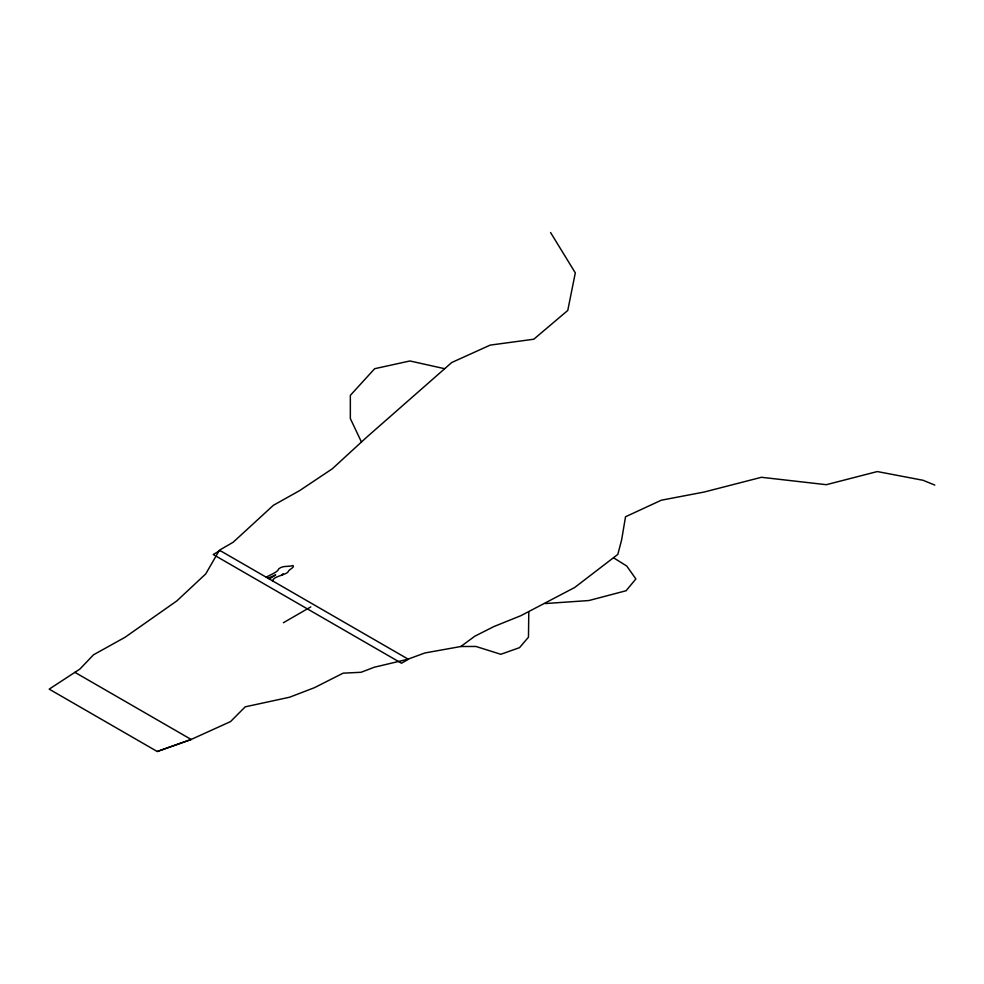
<?xml version="1.0" encoding="UTF-8"?>
<svg xmlns="http://www.w3.org/2000/svg" width="984" height="984" viewBox="0 0 984 984"><rect width="100%" height="100%" fill="white"/><g stroke="black" fill="none" stroke-linecap="round" stroke-linejoin="round"><path stroke-width="1.48" d="M528.789 611.814L528.469 637.189L519.527 647.656L500.807 654.286L475.912 646.463L460.819 646.513L424.867 652.982L407.585 659.329L374.264 667.238L361.03 672.293L343.145 673.167L314.413 687.693L289.579 697.226L245.225 706.832L230.527 721.604L190.527 739.747L157.231 751.493L49.2 689.132L79.913 669.059L93.505 654.803L124.98 637.324L176.812 600.929L205.73 573.918L219.432 550.191L233.122 542.282L273.368 505.309L299.677 490.586L332.272 468.814L366.958 436.97L451.73 362.518L490.18 345.113L533.795 339.222L567.756 310.464L575.308 272.863L550.56 232.507M460.819 646.513L474.829 636.205L494.079 626.476L520.819 615.713L574.644 587.522L617.829 554.398L621.654 539.749L625.529 516.76L661.297 500.216L704.163 492.037L761.456 477.289L826.326 484.694L877.31 471.557L923.09 480.29L934.8 485.087M266.332 577.276C269.456 574.865 277.439 572.688 278.779 568.838C283.109 565.173 288.484 567.178 292.998 565.505C295.237 567.559 288.57 569.158 287.685 572.393C283.417 575.615 273.589 576.39 272.519 580.843M269.247 578.961L275.668 574.951L267.931 578.198M283.404 622.712L310.796 606.894M157.231 751.493L191.154 739.451L74.895 672.33M545.062 603.561L588.899 600.535L626.082 590.744L635.873 578.949L626.734 566.009L613.622 557.842M444.608 368.692L409.91 360.968L374.658 368.705L350.341 395.359L350.341 418.557L361.448 442.025M283.158 574.176L282.187 574.619L283.158 574.176M220.059 550.56L213.22 554.521L401.521 663.241L408.372 659.28L220.059 550.56"/></g></svg>
